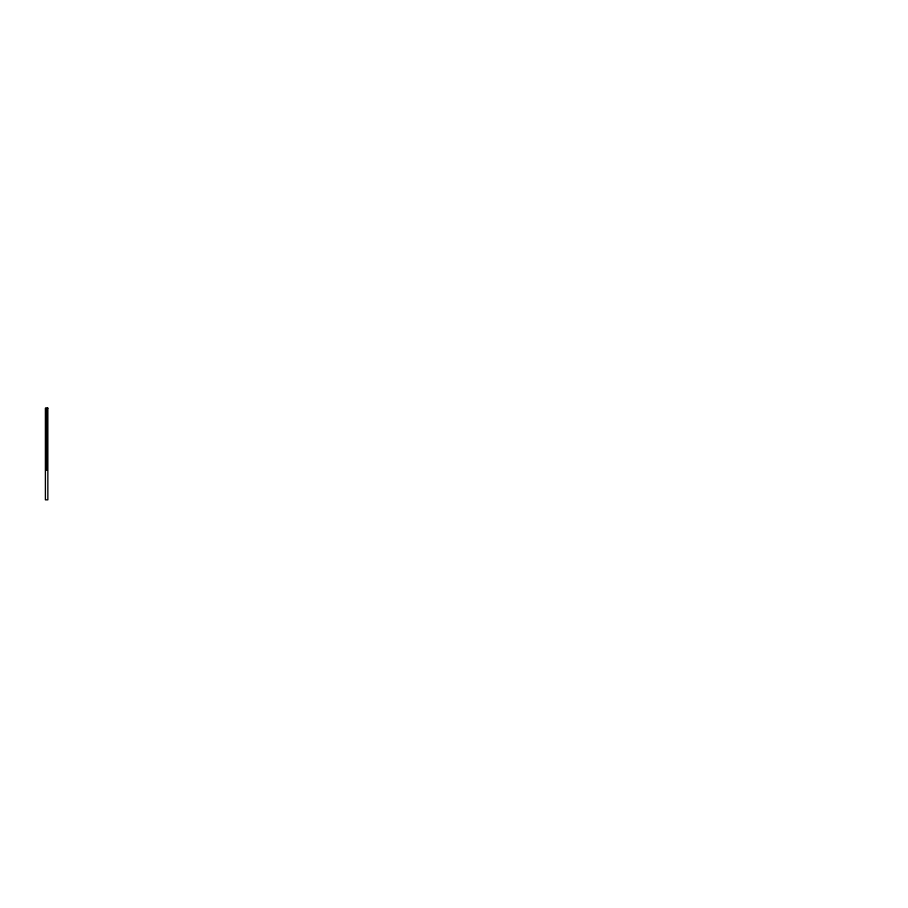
<?xml version="1.0" encoding="UTF-8"?>
<svg xmlns="http://www.w3.org/2000/svg" width="908" height="908" viewBox="0 0 908 908"><rect width="100%" height="100%" fill="white"/><g stroke="black" fill="none" stroke-linecap="round" stroke-linejoin="round"><path stroke-width="1.36" d="M46.013 413.844L47.239 413.844M46.013 419.575L47.239 419.53M46.013 425.307L47.239 425.307M46.013 431.039L47.239 431.039M46.013 436.771L47.239 436.771M46.013 442.502L47.239 442.502M46.013 447.372L47.239 447.372M46.013 448.223L47.239 448.223M46.013 453.955L47.239 453.955M46.013 458.79L47.239 458.79M46.013 464.521L47.239 464.521M47.239 408.157L47.239 470.208L46.013 470.208L46.013 408.157M47.852 408.157L45.4 408.157L45.4 499.843L47.852 499.843L47.852 408.157"/></g></svg>
